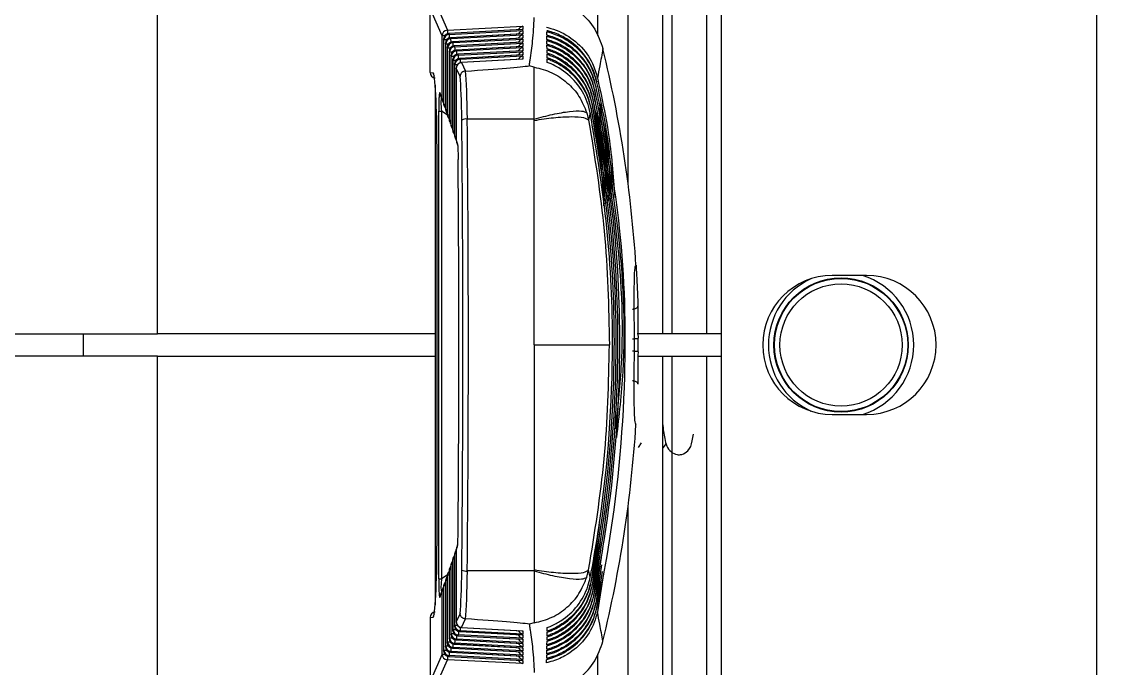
# Model space of a CAD drawing. Extents: x 16.5 to 113.1, y 4.4 to 84.5.
# Drawn here: x 80.104 to 82.073, y 35.325 to 36.488 of the extents above; entities that cross this region are included whole.
import ezdxf

# ---------------------------------------------------------------- set-up
doc = ezdxf.new("R2010")
doc.units = 0
doc.header["$MEASUREMENT"] = 0
doc.layers.add('OBJECT', color=7, linetype='CONTINUOUS')

msp = doc.modelspace()

# ---------------------------------------------------------------- linework, layer by layer
at = {"layer": 'OBJECT'}
for p, q in [((82.0376, 35.1139), (82.0376, 44.0865)), ((80.3476, 35.9265), (80.3476, 37.8659)), ((81.1943, 36.1973), (81.1943, 37.8659)), ((81.1394, 37.7565), (81.1394, 36.4634)), ((81.2562, 37.6863), (81.2562, 35.9265)), ((81.2736, 35.9265), (81.2736, 36.9141)), ((81.3355, 36.8942), (81.3355, 35.9265)), ((81.3626, 35.1581), (81.3626, 36.6548)), ((80.8597, 36.463), (80.8381, 36.5121)), ((80.8381, 36.397), (80.8381, 36.512)), ((80.8476, 36.522), (80.8692, 36.4729)), ((80.8692, 36.4729), (81.0051, 36.48)), ((81.0039, 36.4741), (80.8718, 36.467)), ((81.0051, 36.4741), (80.8718, 36.4669)), ((80.8718, 36.467), (80.8718, 36.4669)), ((80.8718, 36.4669), (80.8725, 36.4655)), ((80.8725, 36.4655), (81.0051, 36.4724)), ((81.0039, 36.4665), (80.8751, 36.4595)), ((81.0051, 36.4665), (80.8751, 36.4595)), ((81.0051, 36.48), (81.0051, 36.4741)), ((81.0051, 36.4724), (81.0051, 36.4665)), ((80.8597, 36.3492), (80.8597, 36.463)), ((80.8644, 36.463), (80.8597, 36.463)), ((80.8624, 36.457), (80.8624, 36.3415)), ((80.863, 36.4556), (80.8624, 36.457)), ((80.8624, 36.457), (80.8624, 36.3415)), ((80.8624, 36.457), (80.8624, 36.457)), ((80.863, 36.3397), (80.863, 36.4556)), ((80.8677, 36.4556), (80.863, 36.4556)), ((80.8656, 36.4495), (80.8656, 36.332)), ((80.8657, 36.4495), (80.8656, 36.4495)), ((80.8663, 36.4481), (80.8657, 36.4495)), ((80.8657, 36.4495), (80.8657, 36.332)), ((80.8663, 36.3302), (80.8663, 36.4481)), ((80.8709, 36.4481), (80.8663, 36.4481)), ((80.8751, 36.4595), (80.8757, 36.4581)), ((80.8751, 36.4595), (80.8751, 36.4595)), ((80.8757, 36.4581), (81.0051, 36.4647)), ((80.876, 36.4517), (80.8757, 36.4581)), ((81.0039, 36.4589), (80.8784, 36.4521)), ((81.0051, 36.4588), (80.8784, 36.452)), ((80.8784, 36.4521), (80.8784, 36.452)), ((80.8784, 36.452), (80.879, 36.4506)), ((80.879, 36.4506), (81.0051, 36.4571)), ((81.0039, 36.4512), (80.8816, 36.4447)), ((81.0051, 36.4512), (80.8817, 36.4446)), ((80.8823, 36.4432), (81.0051, 36.4495)), ((81.0051, 36.4647), (81.0051, 36.4588)), ((81.0051, 36.4571), (81.0051, 36.4512)), ((81.0051, 36.4495), (81.0051, 36.4436)), ((80.8689, 36.4421), (80.8689, 36.3224)), ((80.8695, 36.4407), (80.8689, 36.4421)), ((80.8689, 36.4421), (80.8689, 36.3224)), ((80.8689, 36.4421), (80.8689, 36.4421)), ((80.8695, 36.3206), (80.8695, 36.4407)), ((80.8742, 36.4407), (80.8695, 36.4407)), ((80.8722, 36.4347), (80.8722, 36.3129)), ((80.8728, 36.4333), (80.8722, 36.4347)), ((80.8722, 36.4347), (80.8722, 36.3129)), ((80.8722, 36.4347), (80.8722, 36.4347)), ((80.8728, 36.3111), (80.8728, 36.4333)), ((80.8775, 36.4333), (80.8728, 36.4333)), ((80.8755, 36.4272), (80.8755, 36.3034)), ((80.8761, 36.4258), (80.8755, 36.4272)), ((80.8755, 36.4272), (80.8755, 36.3034)), ((80.8755, 36.4272), (80.8755, 36.4272)), ((80.8761, 36.3016), (80.8761, 36.4258)), ((80.8807, 36.4258), (80.8761, 36.4258)), ((80.8816, 36.4447), (80.8817, 36.4446)), ((80.8817, 36.4446), (80.8823, 36.4432)), ((81.0039, 36.4436), (80.8849, 36.4372)), ((81.0051, 36.4436), (80.8849, 36.4371)), ((80.8849, 36.4372), (80.8849, 36.4371)), ((80.8849, 36.4371), (80.8856, 36.4357)), ((80.8856, 36.4357), (81.0051, 36.4419)), ((81.0039, 36.436), (80.8882, 36.4298)), ((81.0051, 36.436), (80.8882, 36.4297)), ((80.8882, 36.4298), (80.8882, 36.4297)), ((80.8882, 36.4297), (80.8888, 36.4283)), ((80.8888, 36.4283), (81.0051, 36.4343)), ((81.0039, 36.4284), (80.8915, 36.4223)), ((81.0051, 36.4284), (80.8915, 36.4223)), ((80.8921, 36.4208), (81.0051, 36.4267)), ((81.0051, 36.4419), (81.0051, 36.436)), ((81.0051, 36.4343), (81.0051, 36.4284)), ((81.0051, 36.4267), (81.0051, 36.4208)), ((81.149, 36.4399), (81.149, 36.4398)), ((80.8787, 36.4198), (80.8787, 36.2939)), ((80.8794, 36.4184), (80.8787, 36.4198)), ((80.8787, 36.4198), (80.8787, 36.2939)), ((80.8787, 36.4198), (80.8787, 36.4198)), ((80.8794, 36.2921), (80.8794, 36.4184)), ((80.884, 36.4184), (80.8794, 36.4184)), ((80.882, 36.4124), (80.882, 36.2844)), ((80.8826, 36.4109), (80.882, 36.4124)), ((80.882, 36.4124), (80.882, 36.2844)), ((80.882, 36.4124), (80.882, 36.4124)), ((80.8826, 36.2826), (80.8826, 36.4109)), ((80.8873, 36.4109), (80.8826, 36.4109)), ((80.8915, 36.4223), (80.8921, 36.4208)), ((80.8915, 36.4223), (80.8915, 36.4223)), ((81.0039, 36.4208), (80.8947, 36.4149)), ((80.8948, 36.4148), (80.8947, 36.4149)), ((81.0051, 36.4208), (80.8948, 36.4148)), ((80.8948, 36.4148), (80.9015, 36.3994)), ((81.0256, 36.4065), (81.0165, 36.4088)), ((80.8381, 36.397), (80.8435, 36.3966)), ((80.8381, 36.397), (80.8381, 36.397)), ((80.8853, 36.4049), (80.8853, 36.2749)), ((80.8853, 36.4049), (80.8853, 36.2749)), ((80.892, 36.3897), (80.8853, 36.4049)), ((80.8853, 36.4049), (80.8853, 36.4049)), ((80.9015, 36.3994), (80.9019, 36.3994)), ((80.8474, 36.3742), (80.8474, 35.4388)), ((81.1364, 36.3725), (81.1361, 36.3709)), ((81.138, 36.3805), (81.1377, 36.3789)), ((80.8559, 36.3604), (80.8597, 36.3492)), ((80.8564, 36.3572), (80.8603, 36.346)), ((80.8624, 36.3492), (80.8597, 36.3492)), ((81.1315, 36.3485), (81.1312, 36.3469)), ((81.1332, 36.3565), (81.1328, 36.3549)), ((81.135, 36.3441), (81.1332, 36.3565)), ((81.1348, 36.3645), (81.1345, 36.3629)), ((81.1367, 36.3522), (81.1348, 36.3645)), ((80.8537, 35.4855), (80.8537, 36.3274)), ((80.8537, 36.3274), (80.8587, 36.3274)), ((80.8587, 36.3274), (80.8587, 35.4855)), ((80.8691, 36.3207), (80.8587, 36.3274)), ((80.8624, 36.3415), (80.863, 36.3397)), ((80.8624, 36.3415), (80.8624, 36.3415)), ((80.8629, 36.3382), (80.8635, 36.3364)), ((80.863, 36.3397), (80.8656, 36.3397)), ((80.8656, 36.332), (80.8657, 36.332)), ((80.8657, 36.332), (80.8663, 36.3302)), ((80.8662, 36.3287), (80.8668, 36.3269)), ((80.8663, 36.3302), (80.8689, 36.3302)), ((81.1281, 36.3325), (81.1277, 36.3309)), ((81.1298, 36.3405), (81.1295, 36.3389)), ((80.8689, 36.3224), (80.8695, 36.3206)), ((80.8689, 36.3224), (80.8689, 36.3224)), ((80.8695, 36.3206), (80.8722, 36.3206)), ((80.8695, 36.3192), (80.8701, 36.3174)), ((80.8722, 36.3129), (80.8728, 36.3111)), ((80.8722, 36.3129), (80.8722, 36.3129)), ((80.8727, 36.3097), (80.8734, 36.3079)), ((80.8728, 36.3111), (80.8755, 36.3111)), ((81.0256, 36.3132), (80.9051, 36.3132)), ((81.0256, 36.3107), (81.0256, 36.3132)), ((81.12, 36.3243), (81.1234, 36.3112)), ((81.1263, 36.3245), (81.1234, 36.3112)), ((80.8755, 36.3034), (80.8761, 36.3016)), ((80.8755, 36.3034), (80.8755, 36.3034)), ((80.876, 36.3002), (80.8766, 36.2984)), ((80.8761, 36.3016), (80.8787, 36.3016)), ((80.8787, 36.2939), (80.8794, 36.2921)), ((80.8787, 36.2939), (80.8787, 36.2939)), ((80.8793, 36.2907), (80.8799, 36.2888)), ((80.8794, 36.2921), (80.882, 36.2921)), ((80.882, 36.2844), (80.8826, 36.2826)), ((80.882, 36.2844), (80.882, 36.2844)), ((80.8825, 36.2811), (80.8832, 36.2793)), ((80.8826, 36.2826), (80.8853, 36.2826)), ((80.8853, 36.2749), (80.887, 36.27)), ((80.8853, 36.2749), (80.8853, 36.2749)), ((80.8858, 36.2716), (80.8875, 36.2668)), ((80.8505, 36.2615), (80.8505, 35.5515)), ((80.8505, 36.2615), (80.8505, 35.5515)), ((80.8505, 36.2615), (80.8505, 36.2615)), ((81.2086, 36.0499), (81.2086, 36.0499)), ((81.6236, 36.0315), (81.5616, 36.0315)), ((80.2143, 35.8865), (80.2142, 35.9265)), ((80.8474, 35.9265), (80.3476, 35.9265)), ((81.2122, 35.9187), (81.2122, 35.9187)), ((81.2736, 35.9265), (81.2562, 35.9265)), ((81.3626, 35.9265), (81.3355, 35.9265)), ((81.2122, 35.8943), (81.2122, 35.8943)), ((80.3476, 33.947), (80.3476, 35.8865)), ((80.3476, 35.8865), (80.8474, 35.8865)), ((81.2562, 35.8865), (81.2562, 34.1267)), ((81.2562, 35.8865), (81.2736, 35.8865)), ((81.2736, 34.8988), (81.2736, 35.8865)), ((81.3355, 35.8865), (81.3355, 34.9188)), ((81.3355, 35.8865), (81.3626, 35.8865)), ((81.5616, 35.7815), (81.6236, 35.7815)), ((81.2086, 35.7631), (81.2086, 35.7631)), ((81.2128, 35.7219), (81.2182, 35.7307)), ((81.2573, 35.7213), (81.2634, 35.7293)), ((81.1943, 33.947), (81.1943, 35.6157)), ((81.1425, 35.5836), (81.1277, 35.4821)), ((81.1431, 35.5668), (81.1295, 35.4741)), ((80.8505, 35.5515), (80.8505, 35.5515)), ((80.8853, 35.5381), (80.887, 35.5429)), ((80.8875, 35.5462), (80.8858, 35.5413)), ((81.1439, 35.5515), (81.1312, 35.4661)), ((80.8794, 35.5209), (80.8787, 35.5191)), ((80.8799, 35.5241), (80.8793, 35.5223)), ((80.8794, 35.3946), (80.8794, 35.5209)), ((80.882, 35.5209), (80.8794, 35.5209)), ((80.8826, 35.5304), (80.882, 35.5286)), ((80.882, 35.5286), (80.882, 35.4006)), ((80.882, 35.5286), (80.882, 35.4006)), ((80.882, 35.5286), (80.882, 35.5286)), ((80.8832, 35.5337), (80.8825, 35.5318)), ((80.8826, 35.402), (80.8826, 35.5304)), ((80.8853, 35.5304), (80.8826, 35.5304)), ((80.8853, 35.5381), (80.8853, 35.408)), ((80.8853, 35.5381), (80.8853, 35.408)), ((80.8853, 35.5381), (80.8853, 35.5381)), ((81.1447, 35.5372), (81.1328, 35.4581)), ((81.1457, 35.5238), (81.1345, 35.4501)), ((80.8728, 35.5018), (80.8722, 35.5)), ((80.8734, 35.5051), (80.8727, 35.5033)), ((80.8728, 35.3797), (80.8728, 35.5018)), ((80.8755, 35.5018), (80.8728, 35.5018)), ((80.8761, 35.5114), (80.8755, 35.5095)), ((80.8755, 35.5095), (80.8755, 35.3857)), ((80.8755, 35.5095), (80.8755, 35.3857)), ((80.8755, 35.5095), (80.8755, 35.5095)), ((80.8766, 35.5146), (80.876, 35.5128)), ((80.8761, 35.3871), (80.8761, 35.5114)), ((80.8787, 35.5114), (80.8761, 35.5114)), ((80.8787, 35.5191), (80.8787, 35.3932)), ((80.8787, 35.5191), (80.8787, 35.3932)), ((80.8787, 35.5191), (80.8787, 35.5191)), ((81.0256, 35.5022), (81.0256, 35.4998)), ((81.12, 35.4886), (81.1234, 35.5018)), ((81.1263, 35.4885), (81.1234, 35.5018)), ((81.1467, 35.5111), (81.1361, 35.442)), ((80.8537, 35.4855), (80.8587, 35.4855)), ((80.8691, 35.4923), (80.8587, 35.4855)), ((80.8656, 35.481), (80.8656, 35.3634)), ((80.8657, 35.481), (80.8656, 35.481)), ((80.8663, 35.4828), (80.8657, 35.481)), ((80.8657, 35.481), (80.8657, 35.3634)), ((80.8668, 35.486), (80.8662, 35.4843)), ((80.8663, 35.3648), (80.8663, 35.4828)), ((80.8689, 35.4828), (80.8663, 35.4828)), ((80.8695, 35.4923), (80.8689, 35.4905)), ((80.8689, 35.4905), (80.8689, 35.3709)), ((80.8689, 35.4905), (80.8689, 35.3709)), ((80.8689, 35.4905), (80.8689, 35.4905)), ((80.8701, 35.4956), (80.8695, 35.4938)), ((80.8695, 35.3723), (80.8695, 35.4923)), ((80.8722, 35.4923), (80.8695, 35.4923)), ((80.8722, 35.5), (80.8722, 35.3783)), ((80.8722, 35.5), (80.8722, 35.3783)), ((80.8722, 35.5), (80.8722, 35.5)), ((81.0256, 35.4998), (80.9051, 35.4998)), ((81.1281, 35.4805), (81.1277, 35.4821)), ((81.1478, 35.499), (81.1377, 35.434)), ((81.1489, 35.4873), (81.1393, 35.426)), ((80.8559, 35.4525), (80.8597, 35.4638)), ((80.8603, 35.467), (80.8564, 35.4558)), ((80.8597, 35.3499), (80.8597, 35.4638)), ((80.8597, 35.4638), (80.8624, 35.4638)), ((80.863, 35.4733), (80.8624, 35.4715)), ((80.8624, 35.4715), (80.8624, 35.356)), ((80.8624, 35.4715), (80.8624, 35.356)), ((80.8624, 35.4715), (80.8624, 35.4715)), ((80.8635, 35.4765), (80.8629, 35.4747)), ((80.863, 35.3574), (80.863, 35.4733)), ((80.8656, 35.4733), (80.863, 35.4733)), ((81.1298, 35.4725), (81.1295, 35.4741)), ((81.1315, 35.4644), (81.1312, 35.4661)), ((81.1332, 35.4564), (81.1328, 35.4581)), ((81.1348, 35.4484), (81.1345, 35.4501)), ((81.1364, 35.4404), (81.1361, 35.442)), ((80.892, 35.4233), (80.8853, 35.408)), ((81.138, 35.4324), (81.1377, 35.434)), ((80.8381, 35.4159), (80.8435, 35.4164)), ((80.8381, 35.4159), (80.8381, 35.3009)), ((80.8381, 35.4159), (80.8381, 35.4159)), ((80.882, 35.4006), (80.8826, 35.402)), ((80.8826, 35.402), (80.8873, 35.402)), ((80.8853, 35.408), (80.8853, 35.408)), ((80.8948, 35.3981), (80.9015, 35.4136)), ((80.9015, 35.4136), (80.9019, 35.4135)), ((81.0256, 35.4065), (81.0165, 35.4041)), ((80.8755, 35.3857), (80.8761, 35.3871)), ((80.8755, 35.3857), (80.8755, 35.3857)), ((80.8761, 35.3871), (80.8807, 35.3871)), ((80.8787, 35.3932), (80.8794, 35.3946)), ((80.8787, 35.3932), (80.8787, 35.3932)), ((80.8794, 35.3946), (80.884, 35.3946)), ((80.882, 35.4006), (80.882, 35.4006)), ((80.8888, 35.3847), (80.8882, 35.3833)), ((80.8882, 35.3833), (81.0051, 35.377)), ((80.8882, 35.3833), (80.8882, 35.3832)), ((80.8882, 35.3832), (81.0039, 35.3769)), ((81.0051, 35.3787), (80.8888, 35.3847)), ((80.8921, 35.3921), (80.8915, 35.3907)), ((80.8915, 35.3907), (81.0051, 35.3846)), ((80.8915, 35.3907), (80.8915, 35.3906)), ((80.8915, 35.3906), (81.0039, 35.3846)), ((81.0051, 35.3863), (80.8921, 35.3921)), ((80.8947, 35.3981), (81.0039, 35.3922)), ((80.8947, 35.3981), (80.8948, 35.3981)), ((80.8948, 35.3981), (81.0051, 35.3922)), ((81.0051, 35.3922), (81.0051, 35.3863)), ((81.0051, 35.3846), (81.0051, 35.3787)), ((80.8656, 35.3634), (80.8657, 35.3634)), ((80.8657, 35.3634), (80.8663, 35.3648)), ((80.8663, 35.3648), (80.8709, 35.3648)), ((80.8689, 35.3709), (80.8695, 35.3723)), ((80.8689, 35.3709), (80.8689, 35.3709)), ((80.8695, 35.3723), (80.8742, 35.3723)), ((80.8722, 35.3783), (80.8728, 35.3797)), ((80.8722, 35.3783), (80.8722, 35.3783)), ((80.8728, 35.3797), (80.8775, 35.3797)), ((80.8817, 35.3684), (80.8816, 35.3683)), ((80.8816, 35.3683), (81.0039, 35.3617)), ((80.8823, 35.3698), (80.8817, 35.3684)), ((80.8817, 35.3684), (81.0051, 35.3617)), ((81.0051, 35.3634), (80.8823, 35.3698)), ((80.8856, 35.3772), (80.8849, 35.3758)), ((80.8849, 35.3758), (81.0051, 35.3693)), ((80.8849, 35.3758), (80.8849, 35.3757)), ((80.8849, 35.3757), (81.0039, 35.3693)), ((81.0051, 35.3711), (80.8856, 35.3772)), ((81.0051, 35.377), (81.0051, 35.3711)), ((81.0051, 35.3693), (81.0051, 35.3634)), ((81.149, 35.373), (81.149, 35.3732)), ((80.8597, 35.3499), (80.8381, 35.3009)), ((80.8597, 35.3499), (80.8644, 35.3499)), ((80.8624, 35.356), (80.863, 35.3574)), ((80.8624, 35.356), (80.8624, 35.356)), ((80.863, 35.3574), (80.8677, 35.3574)), ((80.8725, 35.3475), (80.8718, 35.3461)), ((80.8718, 35.3461), (81.0051, 35.3389)), ((80.8718, 35.3461), (80.8718, 35.346)), ((80.8718, 35.346), (81.0039, 35.3389)), ((81.0051, 35.3406), (80.8725, 35.3475)), ((80.8757, 35.3549), (80.8751, 35.3535)), ((80.8751, 35.3535), (81.0051, 35.3465)), ((80.8751, 35.3535), (80.8751, 35.3534)), ((80.8751, 35.3534), (81.0039, 35.3465)), ((81.0051, 35.3482), (80.8757, 35.3549)), ((80.879, 35.3623), (80.8784, 35.3609)), ((80.8784, 35.3609), (81.0039, 35.3541)), ((80.8784, 35.3609), (81.0051, 35.3541)), ((80.8784, 35.3609), (80.8784, 35.3609)), ((81.0051, 35.3558), (80.879, 35.3623)), ((81.0051, 35.3617), (81.0051, 35.3558)), ((81.0051, 35.3541), (81.0051, 35.3482)), ((81.0051, 35.3465), (81.0051, 35.3406)), ((81.1394, 35.3498), (81.1394, 34.0565)), ((80.8476, 35.291), (80.8692, 35.34)), ((81.0051, 35.333), (80.8692, 35.34)), ((81.0051, 35.3389), (81.0051, 35.333))]:
    msp.add_line(p, q, dxfattribs=at)
for radius in [0.1208, 0.1199, 0.11]:
    msp.add_circle((81.5776, 35.9065), radius, dxfattribs=at)
for centre, radius, start, end in [((82.6626, 35.9065), 1.5, 209.9264, 65.3757), ((80.8697, 36.4629), 0.01, 93.231, 179.4238), ((80.8724, 36.457), 0.01, 93.0837, 180), ((80.8724, 36.4569), 0.01, 93.2344, 179.4212), ((80.873, 36.4555), 0.01, 93.2344, 179.4212), ((81.0931, 36.4788), 0.224, 181.5072, 183.1459), ((81.171, 36.4744), 0.2987, 181.7118, 182.939), ((80.8756, 36.4495), 0.01, 93.0837, 180), ((80.8757, 36.4494), 0.01, 93.2327, 179.4229), ((80.8763, 36.448), 0.01, 93.2344, 179.4221), ((80.8789, 36.4421), 0.01, 93.0837, 180), ((80.879, 36.442), 0.01, 93.2344, 179.4212), ((80.8796, 36.4406), 0.01, 93.2353, 179.4204), ((81.2444, 36.4622), 0.3656, 181.8241, 182.8245), ((80.8822, 36.4347), 0.01, 93.0837, 180), ((80.8822, 36.4346), 0.01, 93.2327, 179.4229), ((80.8829, 36.4332), 0.01, 93.2349, 179.4216), ((80.8855, 36.4272), 0.01, 93.0837, 180), ((80.8855, 36.4271), 0.01, 93.2344, 179.4212), ((80.8861, 36.4257), 0.01, 93.2344, 179.4221), ((80.8887, 36.4198), 0.01, 93.0837, 180), ((80.8888, 36.4197), 0.01, 93.2327, 179.4229), ((80.8894, 36.4183), 0.01, 93.2344, 179.4212), ((81.1052, 36.449), 0.223, 181.5055, 183.1435), ((81.1085, 36.4416), 0.223, 181.5056, 183.1413), ((81.1102, 36.4341), 0.2215, 181.4995, 183.145), ((78.9631, 35.9065), 2.25, 3.6537, 13.7101), ((80.892, 36.4124), 0.01, 93.0837, 180), ((80.892, 36.4123), 0.01, 93.2344, 179.4212), ((80.8927, 36.4108), 0.01, 93.2327, 179.4238), ((80.8953, 36.4049), 0.01, 93.0837, 180), ((80.8953, 36.4048), 0.01, 93.2344, 179.4212), ((81.1151, 36.4267), 0.2231, 181.5067, 183.1381), ((80.8481, 36.397), 0.01, 180, 265), ((80.8535, 36.3966), 0.01, 179.9763, 217.6334), ((80.8656, 36.3604), 0.00976, 179.5291, 198.9763), ((80.8695, 36.3491), 0.00976, 179.5291, 198.9763), ((80.8697, 36.3492), 0.01, 198.9828, 222.7995), ((80.8724, 36.3415), 0.01, 180, 198.9828), ((80.8721, 36.3414), 0.00976, 179.5278, 198.9777), ((80.8728, 36.3396), 0.00976, 179.5275, 198.9763), ((80.873, 36.3397), 0.01, 198.9828, 222.774), ((80.8756, 36.332), 0.01, 180, 198.9828), ((80.8754, 36.3319), 0.00975, 179.5223, 198.9865), ((80.876, 36.3301), 0.00976, 179.5291, 198.9763), ((80.8763, 36.3302), 0.01, 198.9828, 222.7486), ((80.8789, 36.3224), 0.01, 180, 198.9828), ((80.8787, 36.3224), 0.00975, 179.5226, 198.9879), ((80.8793, 36.3206), 0.00975, 179.5262, 198.9827), ((80.8795, 36.3206), 0.01, 198.9828, 222.7231), ((80.8822, 36.3129), 0.01, 180, 198.9828), ((80.8819, 36.3129), 0.00975, 179.5239, 198.9866), ((80.8826, 36.311), 0.00976, 179.5291, 198.9763), ((80.8828, 36.3111), 0.01, 198.9828, 222.6976), ((80.903, 36.2962), 0.0171, 82.9726, 117.5467), ((80.8855, 36.3034), 0.01, 180, 198.9828), ((80.8852, 36.3033), 0.00975, 179.5226, 198.9879), ((80.8859, 36.3015), 0.00976, 179.5278, 198.9777), ((80.8861, 36.3016), 0.01, 198.9828, 222.6721), ((80.8887, 36.2939), 0.01, 180, 198.9828), ((80.8885, 36.2938), 0.00975, 179.5239, 198.9866), ((80.8891, 36.292), 0.00976, 179.5291, 198.9763), ((80.8894, 36.2921), 0.01, 198.9828, 222.6466), ((80.892, 36.2844), 0.01, 180, 198.9828), ((80.8918, 36.2843), 0.00975, 179.5262, 198.9827), ((80.8924, 36.2825), 0.00976, 179.5278, 198.9777), ((80.8926, 36.2826), 0.01, 198.9828, 222.6211), ((80.8953, 36.2749), 0.01, 180, 198.9828), ((80.895, 36.2748), 0.00975, 179.5239, 198.9866), ((80.8967, 36.2699), 0.00976, 179.5278, 198.9777), ((81.5616, 35.9065), 0.125, 90, 270), ((81.5776, 35.9065), 0.1308, 114.6595, 245.3405), ((81.5776, 35.9065), 0.1308, 287.1647, 72.8353), ((81.6236, 35.9065), 0.125, 270, 90), ((78.9631, 35.9065), 2.25, 346.2899, 356.3463), ((80.8953, 35.5381), 0.01, 161.0172, 180), ((80.895, 35.5382), 0.00975, 161.0134, 180.4761), ((80.8967, 35.543), 0.00976, 161.0223, 180.4722), ((80.8887, 35.5191), 0.01, 161.0172, 180), ((80.8885, 35.5191), 0.00975, 161.0134, 180.4761), ((80.8891, 35.521), 0.00976, 161.0237, 180.4709), ((80.8894, 35.5209), 0.01, 137.3534, 161.0172), ((80.892, 35.5286), 0.01, 161.0172, 180), ((80.8918, 35.5286), 0.00975, 161.0135, 180.4777), ((80.8924, 35.5305), 0.00976, 161.0223, 180.4722), ((80.8926, 35.5304), 0.01, 137.3789, 161.0172), ((80.8822, 35.5), 0.01, 161.0172, 180), ((80.8819, 35.5001), 0.00975, 161.0134, 180.4761), ((80.8826, 35.5019), 0.00976, 161.0237, 180.4709), ((80.8828, 35.5018), 0.01, 137.3024, 161.0172), ((80.8855, 35.5095), 0.01, 161.0172, 180), ((80.8852, 35.5096), 0.00975, 161.0135, 180.4777), ((80.8859, 35.5114), 0.00976, 161.0237, 180.4725), ((80.8861, 35.5114), 0.01, 137.3279, 161.0172), ((80.903, 35.5167), 0.0171, 242.4533, 277.0274), ((80.8756, 35.481), 0.01, 161.0172, 180), ((80.8754, 35.4811), 0.00975, 161.0134, 180.4761), ((80.876, 35.4829), 0.00976, 161.0237, 180.4709), ((80.8763, 35.4828), 0.01, 137.2514, 161.0172), ((80.8789, 35.4905), 0.01, 161.0172, 180), ((80.8787, 35.4906), 0.00975, 161.0173, 180.4738), ((80.8793, 35.4924), 0.00975, 161.0135, 180.4777), ((80.8795, 35.4923), 0.01, 137.2769, 161.0172), ((80.8695, 35.4638), 0.00976, 161.0223, 180.4722), ((80.8697, 35.4638), 0.01, 137.2005, 161.0172), ((80.8724, 35.4715), 0.01, 161.0172, 180), ((80.8721, 35.4716), 0.00976, 161.0223, 180.4722), ((80.8728, 35.4734), 0.00976, 161.0237, 180.4725), ((80.873, 35.4733), 0.01, 137.226, 161.0172), ((80.8656, 35.4526), 0.00976, 161.0237, 180.4709), ((80.8481, 35.4159), 0.01, 95, 180), ((80.8535, 35.4164), 0.01, 142.3666, 180.0237), ((80.8927, 35.4021), 0.01, 180.5769, 266.7683), ((80.8953, 35.408), 0.01, 180, 266.9163), ((80.8953, 35.4081), 0.01, 180.5798, 266.7629), ((80.8855, 35.3857), 0.01, 180, 266.9163), ((80.8855, 35.3858), 0.01, 180.5798, 266.7629), ((80.8861, 35.3872), 0.01, 180.5769, 266.7683), ((80.8887, 35.3932), 0.01, 180, 266.9163), ((80.8888, 35.3933), 0.01, 180.5778, 266.7683), ((80.8894, 35.3947), 0.01, 180.5763, 266.7697), ((80.892, 35.4006), 0.01, 180, 266.9163), ((80.892, 35.4007), 0.01, 180.5778, 266.7683), ((81.1085, 35.3714), 0.223, 176.8587, 178.4946), ((81.1103, 35.3789), 0.2215, 176.8553, 178.5), ((81.1151, 35.3863), 0.2231, 176.862, 178.4934), ((80.8756, 35.3634), 0.01, 180, 266.9163), ((80.8757, 35.3635), 0.01, 180.5778, 266.7683), ((80.8763, 35.3649), 0.01, 180.5769, 266.7683), ((80.8789, 35.3709), 0.01, 180, 266.9163), ((80.879, 35.371), 0.01, 180.5778, 266.7683), ((80.8796, 35.3724), 0.01, 180.5806, 266.762), ((80.8822, 35.3783), 0.01, 180, 266.9163), ((80.8822, 35.3784), 0.01, 180.5798, 266.7629), ((80.8829, 35.3798), 0.01, 180.576, 266.7692), ((81.1387, 35.355), 0.2598, 176.9718, 178.3796), ((81.1052, 35.3639), 0.223, 176.8565, 178.4941), ((80.8697, 35.35), 0.01, 180.5769, 266.7683), ((80.8724, 35.356), 0.01, 180, 266.9163), ((80.8724, 35.3561), 0.01, 180.5798, 266.7629), ((80.873, 35.3575), 0.01, 180.5798, 266.7629), ((81.13, 35.3326), 0.2609, 176.9702, 178.3768), ((81.1561, 35.3391), 0.2838, 177.0287, 178.3206), ((80.0871, 35.3901), 0.7894, 357.4426, 357.9064)]:
    msp.add_arc(centre, radius, start, end, dxfattribs=at)
for centre, major_axis, ratio, start_param, end_param in [((81.0056, 36.4701), (0.00731, 0.0077), 0.885668, 0.872583, 1.900342), ((81.0056, 36.4624), (0.00731, 0.0077), 0.885668, 0.872583, 1.900342), ((81.0056, 36.4548), (0.00731, 0.0077), 0.885668, 0.872583, 1.900342), ((81.0056, 36.4472), (0.00731, 0.0077), 0.885668, 0.872583, 1.900342), ((81.0056, 36.4396), (0.00731, 0.0077), 0.885668, 0.872583, 1.900342), ((81.0056, 36.432), (0.00731, 0.0077), 0.885668, 0.872583, 1.900342), ((81.0056, 36.4244), (0.00731, 0.0077), 0.885668, 0.872583, 1.900342), ((81.0056, 36.4168), (0.00731, 0.0077), 0.885668, 0.872583, 1.900342), ((78.7359, 36.2915), (2.2897, 0.1191), 0.00637, 5.952606, 6.193719), ((80.8434, 36.2611), (0, 0.1355), 0.052561, 4.715395, 6.278595), ((80.8894, 36.2915), (0, 0.11), 0.052802, 4.894143, 5.815677), ((80.8994, 36.2915), (0, 0.12), 0.048402, 4.894143, 5.830764), ((80.8563, 36.3128), (-0.0008, 0.0482), 0.049658, 6.132152, 7.543678), ((80.8662, 36.3128), (-0.0068, 0.04), 0.131783, 0.235307, 0.687541), ((80.8662, 36.3128), (-0.0068, 0.04), 0.131783, 0.687541, 1.17247), ((80.7788, 35.9065), (0, 2.24), 0.052802, 4.530635, 4.894143), ((80.7887, 35.9065), (0, 2.25), 0.052568, 4.530635, 4.894143), ((80.7753, 35.9065), (0, 2.1693), 0.052827, 4.557874, 4.866904), ((81.2199, 35.9065), (0, 0.1429), 0.054262, 1.485384, 1.656209), ((80.8434, 35.5519), (0, 0.1355), 0.052561, 3.146183, 4.709383), ((80.8894, 35.5215), (0, 0.11), 0.052802, 3.609101, 4.530635), ((80.8563, 35.5002), (0.0008, 0.0482), 0.049658, 1.8811, 3.292626), ((80.8662, 35.5002), (0.0068, 0.04), 0.131783, 1.969122, 2.906286), ((80.8994, 35.5215), (0, 0.12), 0.048402, 3.594014, 4.530635), ((78.7359, 35.5215), (2.2897, -0.1191), 0.00637, 0.089466, 0.33058), ((81.0056, 35.3962), (-0.00731, 0.0077), 0.885668, 1.241251, 2.26901), ((81.0056, 35.3886), (-0.00731, 0.0077), 0.885668, 1.241251, 2.26901), ((81.0056, 35.381), (-0.00731, 0.0077), 0.885668, 1.241251, 2.26901), ((81.0056, 35.3734), (-0.00731, 0.0077), 0.885668, 1.241251, 2.26901), ((81.0056, 35.3657), (-0.00731, 0.0077), 0.885668, 1.241251, 2.26901), ((81.0056, 35.3581), (-0.00731, 0.0077), 0.885668, 1.241251, 2.26901), ((81.0056, 35.3505), (-0.00731, 0.0077), 0.885668, 1.241251, 2.26901), ((81.0056, 35.3429), (-0.00731, 0.0077), 0.885668, 1.241251, 2.26901)]:
    msp.add_ellipse(centre, major_axis=major_axis, ratio=ratio, start_param=start_param, end_param=end_param, dxfattribs=at)
for points, knots in [([(81.0328, 36.5315), (81.0463, 36.5301), (81.0732, 36.5274), (81.1089, 36.5066), (81.1363, 36.4769), (81.1448, 36.452), (81.149, 36.4399)], [0, 0, 0, 0, 0.253584, 0.507164, 0.760847, 1, 1, 1, 1]), ([(81.0165, 36.4088), (81.0167, 36.4095), (81.0172, 36.413), (81.0194, 36.4278), (81.0234, 36.4562), (81.0248, 36.4817), (81.0256, 36.496)], [0, 0, 0, 0, 0.024148, 0.120739, 0.507103, 1, 1, 1, 1]), ([(81.0477, 36.4783), (81.0504, 36.4777), (81.0595, 36.4755), (81.0809, 36.4672), (81.1085, 36.4475), (81.1302, 36.4177), (81.1367, 36.3959), (81.1393, 36.3869)], [0, 0, 0, 0, 0.0597752, 0.2071601, 0.5014107, 0.7959341, 1, 1, 1, 1]), ([(81.138, 36.3805), (81.1363, 36.387), (81.131, 36.4065), (81.1126, 36.4358), (81.0845, 36.4587), (81.0615, 36.4687), (81.0505, 36.4715), (81.0479, 36.4721)], [0, 0, 0, 0, 0.148505, 0.448597, 0.748256, 0.940445, 1, 1, 1, 1]), ([(81.0479, 36.4703), (81.0505, 36.4697), (81.0596, 36.4673), (81.0807, 36.4588), (81.1081, 36.4387), (81.1291, 36.4088), (81.1353, 36.3874), (81.1377, 36.3789)], [0, 0, 0, 0, 0.059496, 0.20846, 0.505894, 0.803609, 1, 1, 1, 1]), ([(81.048, 36.4641), (81.048, 36.4649), (81.048, 36.467), (81.0479, 36.4691), (81.0479, 36.4703)], [0, 0, 0, 0, 0.412531, 1, 1, 1, 1]), ([(81.1364, 36.3725), (81.1347, 36.379), (81.1295, 36.3986), (81.1112, 36.4279), (81.0835, 36.4506), (81.061, 36.4606), (81.0506, 36.4634), (81.048, 36.4641)], [0, 0, 0, 0, 0.150135, 0.453531, 0.756488, 0.940721, 1, 1, 1, 1]), ([(81.048, 36.4623), (81.0506, 36.4616), (81.0596, 36.4591), (81.0806, 36.4503), (81.1077, 36.4297), (81.128, 36.4), (81.1338, 36.379), (81.1361, 36.3709)], [0, 0, 0, 0, 0.0592181, 0.2098317, 0.5105953, 0.8116536, 1, 1, 1, 1]), ([(81.0482, 36.456), (81.0481, 36.4568), (81.0481, 36.4589), (81.0481, 36.461), (81.048, 36.4623)], [0, 0, 0, 0, 0.412496, 1, 1, 1, 1]), ([(81.1348, 36.3645), (81.1331, 36.371), (81.1279, 36.3906), (81.1098, 36.42), (81.0825, 36.4425), (81.0606, 36.4524), (81.0507, 36.4553), (81.0482, 36.456)], [0, 0, 0, 0, 0.151845, 0.458695, 0.765102, 0.940995, 1, 1, 1, 1]), ([(81.0482, 36.4542), (81.0507, 36.4534), (81.0596, 36.4509), (81.0805, 36.4417), (81.1072, 36.4208), (81.1268, 36.3911), (81.1324, 36.3706), (81.1345, 36.3629)], [0, 0, 0, 0, 0.058943, 0.211284, 0.515533, 0.820091, 1, 1, 1, 1]), ([(81.0483, 36.4479), (81.0483, 36.4487), (81.0483, 36.4508), (81.0482, 36.4529), (81.0482, 36.4542)], [0, 0, 0, 0, 0.412465, 1, 1, 1, 1]), ([(81.1332, 36.3565), (81.1315, 36.363), (81.1264, 36.3826), (81.1083, 36.4121), (81.0815, 36.4343), (81.0602, 36.4443), (81.0508, 36.4471), (81.0483, 36.4479)], [0, 0, 0, 0, 0.1536344, 0.4641048, 0.7741282, 0.941266, 1, 1, 1, 1]), ([(81.0484, 36.446), (81.0508, 36.4453), (81.0596, 36.4426), (81.0803, 36.4331), (81.1068, 36.4118), (81.1256, 36.3822), (81.1309, 36.3621), (81.1328, 36.3549)], [0, 0, 0, 0, 0.0586706, 0.212823, 0.5207278, 0.8289547, 1, 1, 1, 1]), ([(81.0485, 36.4397), (81.0485, 36.4406), (81.0484, 36.4427), (81.0484, 36.4448), (81.0484, 36.446)], [0, 0, 0, 0, 0.412428, 1, 1, 1, 1]), ([(81.1315, 36.3485), (81.1298, 36.355), (81.1248, 36.3746), (81.1068, 36.4041), (81.0805, 36.4262), (81.0597, 36.4361), (81.0509, 36.4389), (81.0485, 36.4397)], [0, 0, 0, 0, 0.1555102, 0.469778, 0.7835905, 0.9415333, 1, 1, 1, 1]), ([(81.0485, 36.4379), (81.0509, 36.4371), (81.0596, 36.4342), (81.0801, 36.4245), (81.1063, 36.4027), (81.1243, 36.3733), (81.1294, 36.3536), (81.1312, 36.3469)], [0, 0, 0, 0, 0.058402, 0.214452, 0.526192, 0.838269, 1, 1, 1, 1]), ([(81.0486, 36.4315), (81.0486, 36.4324), (81.0486, 36.4345), (81.0485, 36.4366), (81.0485, 36.4379)], [0, 0, 0, 0, 0.412395, 1, 1, 1, 1]), ([(81.1298, 36.3405), (81.1282, 36.347), (81.1232, 36.3666), (81.1053, 36.3962), (81.0794, 36.418), (81.0593, 36.4279), (81.051, 36.4307), (81.0486, 36.4315)], [0, 0, 0, 0, 0.157483, 0.475733, 0.793525, 0.941799, 1, 1, 1, 1]), ([(81.0487, 36.4296), (81.051, 36.4288), (81.0597, 36.4259), (81.0799, 36.4158), (81.1057, 36.3936), (81.1231, 36.3644), (81.1279, 36.3451), (81.1295, 36.3389)], [0, 0, 0, 0, 0.058136, 0.216179, 0.531949, 0.848067, 1, 1, 1, 1]), ([(81.0488, 36.4232), (81.0488, 36.4241), (81.0487, 36.4262), (81.0487, 36.4284), (81.0487, 36.4296)], [0, 0, 0, 0, 0.412352, 1, 1, 1, 1]), ([(81.149, 36.4398), (81.1472, 36.4295), (81.1441, 36.4119), (81.1407, 36.3943), (81.1393, 36.3869)], [0, 0, 0, 0, 0.58145, 1, 1, 1, 1]), ([(81.0256, 36.3132), (81.0256, 36.3238), (81.0256, 36.3452), (81.0256, 36.3725), (81.0256, 36.3945), (81.0256, 36.4025), (81.0256, 36.4065)], [0, 0, 0, 0, 0.250001, 0.499999, 0.750001, 1, 1, 1, 1]), ([(81.0256, 36.4065), (81.0363, 36.4038), (81.0577, 36.3983), (81.0853, 36.3796), (81.1077, 36.3549), (81.1159, 36.3345), (81.12, 36.3243)], [0, 0, 0, 0, 0.2499997, 0.4999993, 0.7500001, 1, 1, 1, 1]), ([(81.1281, 36.3325), (81.1265, 36.339), (81.1216, 36.3586), (81.1038, 36.3883), (81.0783, 36.4099), (81.0588, 36.4196), (81.0511, 36.4224), (81.0488, 36.4232)], [0, 0, 0, 0, 0.159552, 0.48199, 0.803962, 0.94206, 1, 1, 1, 1]), ([(81.0488, 36.4214), (81.0511, 36.4205), (81.0597, 36.4174), (81.0798, 36.4071), (81.1052, 36.3845), (81.1218, 36.3554), (81.1263, 36.3366), (81.1277, 36.3309)], [0, 0, 0, 0, 0.0578731, 0.218012, 0.5380172, 0.8583869, 1, 1, 1, 1]), ([(81.049, 36.4149), (81.049, 36.4158), (81.0489, 36.418), (81.0489, 36.4201), (81.0488, 36.4214)], [0, 0, 0, 0, 0.412313, 1, 1, 1, 1]), ([(81.1263, 36.3245), (81.1247, 36.331), (81.1199, 36.3506), (81.1022, 36.3803), (81.0773, 36.4017), (81.0584, 36.4114), (81.0512, 36.4141), (81.049, 36.4149)], [0, 0, 0, 0, 0.161729, 0.488571, 0.814942, 0.942319, 1, 1, 1, 1]), ([(80.9015, 36.3994), (80.9004, 36.3992), (80.8982, 36.3989), (80.8953, 36.3971), (80.8932, 36.3945), (80.8922, 36.392), (80.892, 36.3903), (80.892, 36.3898), (80.892, 36.3897)], [0, 0, 0, 0, 0.2192768, 0.4385033, 0.6592408, 0.8829816, 0.9858182, 1, 1, 1, 1]), ([(81.1393, 36.3869), (81.1407, 36.3804), (81.1478, 36.3478), (81.1626, 36.277), (81.1675, 36.2116), (81.1703, 36.1728)], [0, 0, 0, 0, 0.09231, 0.461609, 1, 1, 1, 1]), ([(81.1361, 36.3709), (81.1375, 36.3644), (81.1443, 36.3318), (81.1579, 36.2654), (81.1621, 36.2045), (81.1644, 36.1702)], [0, 0, 0, 0, 0.098567, 0.492889, 1, 1, 1, 1]), ([(81.1377, 36.3789), (81.1391, 36.3724), (81.146, 36.3398), (81.1602, 36.2713), (81.1647, 36.2082), (81.1673, 36.1717)], [0, 0, 0, 0, 0.095442, 0.477265, 1, 1, 1, 1]), ([(80.8545, 36.3557), (80.8544, 36.3548), (80.8541, 36.3517), (80.8538, 36.3423), (80.8537, 36.3332), (80.8537, 36.328), (80.8537, 36.3274)], [0, 0, 0, 0, 0.16866, 0.52892, 0.947397, 1, 1, 1, 1]), ([(81.1315, 35.4644), (81.1328, 35.471), (81.1394, 35.5037), (81.1636, 35.6419), (81.1809, 35.8537), (81.1712, 36.1173), (81.1447, 36.2715), (81.1315, 36.3485)], [0, 0, 0, 0, 0.022484, 0.112433, 0.473119, 0.736559, 1, 1, 1, 1]), ([(81.1328, 36.3549), (81.1342, 36.3484), (81.1408, 36.3157), (81.1532, 36.2532), (81.1568, 36.1963), (81.1587, 36.166)], [0, 0, 0, 0, 0.1047967, 0.5240433, 1, 1, 1, 1]), ([(81.1345, 36.3629), (81.1358, 36.3564), (81.1425, 36.3237), (81.1556, 36.2594), (81.1594, 36.2005), (81.1615, 36.1683)], [0, 0, 0, 0, 0.101684, 0.508481, 1, 1, 1, 1]), ([(81.0256, 36.3132), (81.0368, 36.3161), (81.0598, 36.3223), (81.0902, 36.3274), (81.1126, 36.3285), (81.1176, 36.3257), (81.12, 36.3243)], [0, 0, 0, 0, 0.241561, 0.499999, 0.758437, 1, 1, 1, 1]), ([(81.1277, 36.3309), (81.129, 36.3243), (81.1352, 36.2916), (81.1463, 36.2341), (81.1491, 36.1823), (81.1504, 36.1572)], [0, 0, 0, 0, 0.114095, 0.570548, 1, 1, 1, 1]), ([(81.1281, 35.4805), (81.1294, 35.487), (81.1357, 35.5197), (81.159, 35.6581), (81.1744, 35.8646), (81.164, 36.1172), (81.1401, 36.2607), (81.1281, 36.3325)], [0, 0, 0, 0, 0.023339, 0.116711, 0.491126, 0.745563, 1, 1, 1, 1]), ([(81.1295, 36.3389), (81.1307, 36.3323), (81.1371, 36.2996), (81.1486, 36.2405), (81.1516, 36.1872), (81.1531, 36.1605)], [0, 0, 0, 0, 0.111002, 0.555076, 1, 1, 1, 1]), ([(81.1298, 35.4725), (81.1311, 35.479), (81.1375, 35.5117), (81.1613, 35.65), (81.1776, 35.8587), (81.1677, 36.1169), (81.1425, 36.2657), (81.1298, 36.3405)], [0, 0, 0, 0, 0.022904, 0.114532, 0.481954, 0.739618, 1, 1, 1, 1]), ([(81.1312, 36.3469), (81.1325, 36.3403), (81.139, 36.3077), (81.151, 36.2468), (81.1542, 36.1916), (81.1559, 36.163)], [0, 0, 0, 0, 0.10768, 0.538468, 1, 1, 1, 1]), ([(81.138, 35.4324), (81.1394, 35.4389), (81.1464, 35.4715), (81.1725, 35.6094), (81.1937, 35.8317), (81.1867, 36.1041), (81.1576, 36.2662), (81.1442, 36.3406)], [0, 0, 0, 0, 0.021872, 0.109374, 0.460235, 0.752211, 1, 1, 1, 1]), ([(81.1741, 35.7398), (81.1785, 35.7792), (81.1925, 35.9044), (81.182, 36.1041), (81.155, 36.2609), (81.1426, 36.3326)], [0, 0, 0, 0, 0.199337, 0.633577, 1, 1, 1, 1]), ([(81.0256, 36.3107), (81.0374, 36.3125), (81.0617, 36.3163), (81.0935, 36.318), (81.1166, 36.3165), (81.1212, 36.3129), (81.1234, 36.3112)], [0, 0, 0, 0, 0.24117, 0.5, 0.758828, 1, 1, 1, 1]), ([(81.0256, 35.9065), (81.0256, 35.9743), (81.0256, 36.1099), (81.0256, 36.2438), (81.0256, 36.3107)], [0, 0, 0, 0, 0.5, 1, 1, 1, 1]), ([(81.1234, 36.3112), (81.1342, 36.2446), (81.1561, 36.1106), (81.1593, 35.9749), (81.1609, 35.9065)], [0, 0, 0, 0, 0.496376, 1, 1, 1, 1]), ([(81.1263, 35.4885), (81.1276, 35.495), (81.1338, 35.5278), (81.1566, 35.6662), (81.1711, 35.8701), (81.1604, 36.1172), (81.1377, 36.2554), (81.1263, 36.3245)], [0, 0, 0, 0, 0.0237916, 0.1189728, 0.500647, 0.7503236, 1, 1, 1, 1]), ([(81.1332, 35.4564), (81.1345, 35.463), (81.1412, 35.4956), (81.1659, 35.6338), (81.184, 35.8482), (81.1756, 36.1066), (81.1499, 36.2554), (81.138, 36.3245)], [0, 0, 0, 0, 0.022896, 0.114495, 0.481794, 0.759404, 1, 1, 1, 1]), ([(81.1722, 35.7555), (81.1761, 35.7924), (81.189, 35.9124), (81.1786, 36.1019), (81.1532, 36.2511), (81.1419, 36.318)], [0, 0, 0, 0, 0.1966311, 0.6399032, 1, 1, 1, 1]), ([(80.887, 36.27), (80.8872, 36.2691), (80.8876, 36.2672), (80.8881, 36.2598), (80.8884, 36.2505), (80.8885, 36.2436), (80.8885, 36.2403)], [0, 0, 0, 0, 0.2618794, 0.5244054, 0.7764165, 1, 1, 1, 1]), ([(81.2086, 35.7631), (81.2078, 35.7646), (81.2063, 35.7677), (81.2055, 35.7921), (81.2054, 35.8281), (81.2056, 35.8733), (81.2057, 35.9223), (81.2055, 35.9697), (81.2054, 36.0099), (81.206, 36.0382), (81.2072, 36.049), (81.2083, 36.0497), (81.2086, 36.0499)], [0, 0, 0, 0, 0.106547, 0.213092, 0.319763, 0.426916, 0.534499, 0.642267, 0.74996, 0.857311, 0.964156, 1, 1, 1, 1]), ([(81.2086, 36.0499), (81.2087, 36.0483), (81.2089, 36.0451), (81.2103, 36.0206), (81.2115, 35.9946), (81.212, 35.9785), (81.2121, 35.9762)], [0, 0, 0, 0, 0.315568, 0.631102, 0.947588, 1, 1, 1, 1]), ([(81.2022, 35.9711), (81.2025, 35.9712), (81.2032, 35.9712), (81.205, 35.9713), (81.2076, 35.9719), (81.2101, 35.9731), (81.2118, 35.9746), (81.212, 35.9757), (81.2121, 35.9762)], [0, 0, 0, 0, 0.048559, 0.140158, 0.355129, 0.570093, 0.785038, 1, 1, 1, 1]), ([(81.212, 35.9768), (81.2121, 35.9619), (81.2121, 35.9432), (81.2122, 35.9229), (81.2122, 35.9187)], [0, 0, 0, 0, 0.791837, 1, 1, 1, 1]), ([(79.8476, 35.9265), (79.8922, 35.9265), (79.9823, 35.9265), (80.1503, 35.9265), (80.2747, 35.9265), (80.3476, 35.9265)], [0, 0, 0, 0, 0.287513, 0.581795, 1, 1, 1, 1]), ([(81.2024, 35.9178), (81.2029, 35.9178), (81.2038, 35.9178), (81.2057, 35.9178), (81.208, 35.9179), (81.2105, 35.9181), (81.212, 35.9184), (81.2121, 35.9186), (81.2122, 35.9187)], [0, 0, 0, 0, 0.101754, 0.16024, 0.370185, 0.580115, 0.790058, 1, 1, 1, 1]), ([(81.2562, 35.9265), (81.2551, 35.9265), (81.253, 35.9265), (81.2413, 35.9265), (81.2268, 35.9265), (81.2155, 35.9265), (81.2109, 35.9265)], [0, 0, 0, 0, 0.2713843, 0.5427686, 0.8141508, 1, 1, 1, 1]), ([(81.3355, 35.9265), (81.3286, 35.9265), (81.3146, 35.9265), (81.296, 35.9265), (81.282, 35.9265), (81.275, 35.9265), (81.274, 35.9265), (81.2736, 35.9265)], [0, 0, 0, 0, 0.222088, 0.444175, 0.666265, 0.888359, 1, 1, 1, 1]), ([(81.0256, 35.9065), (81.0256, 35.8387), (81.0256, 35.7031), (81.0256, 35.5692), (81.0256, 35.5022)], [0, 0, 0, 0, 0.5, 1, 1, 1, 1]), ([(81.0256, 35.9065), (81.0421, 35.9065), (81.0764, 35.9065), (81.1211, 35.9065), (81.1528, 35.9065), (81.1583, 35.9065), (81.1609, 35.9065)], [0, 0, 0, 0, 0.240773, 0.5, 0.759226, 1, 1, 1, 1]), ([(81.1234, 35.5018), (81.1342, 35.5683), (81.1561, 35.7023), (81.1593, 35.8381), (81.1609, 35.9065)], [0, 0, 0, 0, 0.496376, 1, 1, 1, 1]), ([(81.2122, 35.8943), (81.2121, 35.8944), (81.212, 35.8946), (81.2105, 35.8948), (81.208, 35.895), (81.2057, 35.8951), (81.2038, 35.8952), (81.2029, 35.8952), (81.2024, 35.8952)], [0, 0, 0, 0, 0.209942, 0.419885, 0.629815, 0.83976, 0.898246, 1, 1, 1, 1]), ([(81.2122, 35.8943), (81.2121, 35.8782), (81.2121, 35.8579), (81.212, 35.8399), (81.212, 35.8362)], [0, 0, 0, 0, 0.7918121, 1, 1, 1, 1]), ([(80.3476, 35.8865), (80.2822, 35.8865), (80.1467, 35.8865), (79.9782, 35.8865), (79.882, 35.8865), (79.8476, 35.8865)], [0, 0, 0, 0, 0.375049, 0.776984, 1, 1, 1, 1]), ([(81.2127, 35.8865), (81.2134, 35.8865), (81.221, 35.8865), (81.2337, 35.8865), (81.2478, 35.8865), (81.2547, 35.8865), (81.2558, 35.8865), (81.2562, 35.8865)], [0, 0, 0, 0, 0.028744, 0.306032, 0.583321, 0.860616, 1, 1, 1, 1]), ([(81.2736, 35.8865), (81.2747, 35.8865), (81.2768, 35.8865), (81.2884, 35.8865), (81.3048, 35.8865), (81.3216, 35.8865), (81.332, 35.8865), (81.3355, 35.8865)], [0, 0, 0, 0, 0.222101, 0.444199, 0.666298, 0.888389, 1, 1, 1, 1]), ([(81.2121, 35.8367), (81.212, 35.8373), (81.2118, 35.8384), (81.2101, 35.8399), (81.2076, 35.841), (81.205, 35.8416), (81.2032, 35.8418), (81.2025, 35.8418), (81.2022, 35.8418)], [0, 0, 0, 0, 0.214962, 0.429907, 0.644871, 0.859842, 0.951441, 1, 1, 1, 1]), ([(81.2562, 35.765), (81.2576, 35.7556), (81.2607, 35.7343), (81.2647, 35.7175), (81.2816, 35.7086), (81.2927, 35.709), (81.3066, 35.7191), (81.3089, 35.7277), (81.3113, 35.7419), (81.312, 35.7463)], [0, 0, 0, 0, 0.194974, 0.441141, 0.528826, 0.594121, 0.700312, 0.907039, 1, 1, 1, 1]), ([(80.887, 35.5429), (80.8872, 35.5439), (80.8876, 35.5457), (80.8881, 35.5531), (80.8884, 35.5624), (80.8885, 35.5694), (80.8885, 35.5726)], [0, 0, 0, 0, 0.2618794, 0.5244054, 0.7764165, 1, 1, 1, 1]), ([(81.0256, 35.5022), (81.0374, 35.5004), (81.0617, 35.4967), (81.0935, 35.495), (81.1166, 35.4965), (81.1212, 35.5001), (81.1234, 35.5018)], [0, 0, 0, 0, 0.24117, 0.5, 0.758828, 1, 1, 1, 1]), ([(81.0256, 35.4998), (81.0368, 35.4968), (81.0598, 35.4907), (81.0902, 35.4856), (81.1126, 35.4844), (81.1176, 35.4873), (81.12, 35.4886)], [0, 0, 0, 0, 0.24156, 0.499999, 0.758437, 1, 1, 1, 1]), ([(81.0256, 35.4998), (81.0256, 35.4891), (81.0256, 35.4678), (81.0256, 35.4404), (81.0256, 35.4184), (81.0256, 35.4105), (81.0256, 35.4065)], [0, 0, 0, 0, 0.250001, 0.499999, 0.750001, 1, 1, 1, 1]), ([(81.0256, 35.4065), (81.0363, 35.4092), (81.0577, 35.4146), (81.0853, 35.4334), (81.1077, 35.4581), (81.1159, 35.4784), (81.12, 35.4886)], [0, 0, 0, 0, 0.25, 0.5, 0.75, 1, 1, 1, 1]), ([(81.1277, 35.4821), (81.1261, 35.4756), (81.1212, 35.456), (81.1035, 35.4264), (81.0782, 35.4049), (81.0588, 35.3952), (81.0511, 35.3924), (81.0488, 35.3916)], [0, 0, 0, 0, 0.16013, 0.483002, 0.805362, 0.942123, 1, 1, 1, 1]), ([(81.049, 35.398), (81.0512, 35.3989), (81.0597, 35.4021), (81.0796, 35.4128), (81.1048, 35.4358), (81.1207, 35.4648), (81.1251, 35.4832), (81.1263, 35.4885)], [0, 0, 0, 0, 0.057678, 0.219414, 0.543376, 0.867765, 1, 1, 1, 1]), ([(81.1348, 35.4484), (81.1362, 35.455), (81.1391, 35.4687), (81.1415, 35.4825), (81.1428, 35.4897)], [0, 0, 0, 0, 0.476006, 1, 1, 1, 1]), ([(81.1364, 35.4404), (81.1378, 35.4469), (81.1408, 35.4606), (81.1433, 35.4744), (81.1446, 35.4816)], [0, 0, 0, 0, 0.476163, 1, 1, 1, 1]), ([(81.1312, 35.4661), (81.1295, 35.4596), (81.1245, 35.44), (81.1066, 35.4105), (81.0803, 35.3886), (81.0597, 35.3787), (81.0509, 35.3759), (81.0485, 35.3751)], [0, 0, 0, 0, 0.156042, 0.470657, 0.78478, 0.941595, 1, 1, 1, 1]), ([(81.0485, 35.3733), (81.0509, 35.374), (81.0596, 35.3769), (81.0802, 35.3866), (81.1064, 35.4084), (81.1246, 35.4378), (81.1297, 35.4576), (81.1315, 35.4644)], [0, 0, 0, 0, 0.058463, 0.213981, 0.525305, 0.837021, 1, 1, 1, 1]), ([(81.0486, 35.3815), (81.051, 35.3823), (81.0597, 35.3852), (81.08, 35.3953), (81.1059, 35.4175), (81.1233, 35.4468), (81.1282, 35.4661), (81.1298, 35.4725)], [0, 0, 0, 0, 0.058197, 0.215687, 0.531014, 0.846742, 1, 1, 1, 1]), ([(81.1295, 35.4741), (81.1278, 35.4676), (81.1229, 35.448), (81.105, 35.4185), (81.0792, 35.3967), (81.0592, 35.3869), (81.051, 35.3841), (81.0487, 35.3833)], [0, 0, 0, 0, 0.158034, 0.476674, 0.794816, 0.94186, 1, 1, 1, 1]), ([(81.0488, 35.3897), (81.0511, 35.3906), (81.0597, 35.3936), (81.0798, 35.404), (81.1053, 35.4266), (81.122, 35.4558), (81.1267, 35.4746), (81.1281, 35.4805)], [0, 0, 0, 0, 0.057935, 0.217495, 0.53703, 0.856978, 1, 1, 1, 1]), ([(81.1361, 35.442), (81.1344, 35.4356), (81.1292, 35.416), (81.1109, 35.3868), (81.0833, 35.3641), (81.061, 35.3542), (81.0506, 35.3514), (81.048, 35.3507)], [0, 0, 0, 0, 0.150604, 0.454244, 0.75741, 0.94078, 1, 1, 1, 1]), ([(81.1345, 35.4501), (81.1328, 35.4436), (81.1276, 35.424), (81.1095, 35.3947), (81.0823, 35.3723), (81.0606, 35.3624), (81.0507, 35.3595), (81.0482, 35.3588)], [0, 0, 0, 0, 0.152334, 0.459462, 0.76611, 0.941055, 1, 1, 1, 1]), ([(81.0482, 35.357), (81.0507, 35.3577), (81.0596, 35.3603), (81.0805, 35.3694), (81.1073, 35.3903), (81.127, 35.42), (81.1327, 35.4407), (81.1348, 35.4484)], [0, 0, 0, 0, 0.059003, 0.210856, 0.514735, 0.818981, 1, 1, 1, 1]), ([(81.0483, 35.3651), (81.0508, 35.3658), (81.0596, 35.3685), (81.0803, 35.378), (81.1069, 35.3993), (81.1258, 35.4289), (81.1312, 35.4492), (81.1332, 35.4564)], [0, 0, 0, 0, 0.05873, 0.212373, 0.519885, 0.827778, 1, 1, 1, 1]), ([(81.1328, 35.4581), (81.1311, 35.4516), (81.1261, 35.432), (81.108, 35.4026), (81.0813, 35.3804), (81.0601, 35.3705), (81.0508, 35.3677), (81.0484, 35.3669)], [0, 0, 0, 0, 0.154143, 0.464926, 0.775221, 0.941326, 1, 1, 1, 1]), ([(80.9015, 35.4136), (80.9004, 35.4137), (80.8982, 35.4141), (80.8953, 35.4159), (80.8932, 35.4184), (80.8922, 35.421), (80.892, 35.4226), (80.892, 35.4232), (80.892, 35.4233)], [0, 0, 0, 0, 0.2192768, 0.4385033, 0.6592408, 0.8829816, 0.9858182, 1, 1, 1, 1]), ([(81.1393, 35.426), (81.1375, 35.4196), (81.1322, 35.4001), (81.1137, 35.3709), (81.0853, 35.3479), (81.0618, 35.338), (81.0504, 35.3353), (81.0477, 35.3346)], [0, 0, 0, 0, 0.147377, 0.444495, 0.741153, 0.940222, 1, 1, 1, 1]), ([(81.1377, 35.434), (81.136, 35.4276), (81.1307, 35.4081), (81.1124, 35.3788), (81.0843, 35.356), (81.0614, 35.3461), (81.0505, 35.3433), (81.0479, 35.3426)], [0, 0, 0, 0, 0.148954, 0.44926, 0.749099, 0.940502, 1, 1, 1, 1]), ([(81.0479, 35.3408), (81.0505, 35.3415), (81.0596, 35.3438), (81.0808, 35.3523), (81.1082, 35.3725), (81.1294, 35.4023), (81.1356, 35.4238), (81.138, 35.4324)], [0, 0, 0, 0, 0.059552, 0.208065, 0.505161, 0.802605, 1, 1, 1, 1]), ([(81.048, 35.3489), (81.0506, 35.3496), (81.0596, 35.352), (81.0806, 35.3609), (81.1078, 35.3814), (81.1282, 35.4112), (81.1341, 35.4323), (81.1364, 35.4404)], [0, 0, 0, 0, 0.059275, 0.20942, 0.509832, 0.810598, 1, 1, 1, 1]), ([(81.149, 35.3732), (81.1472, 35.3834), (81.1441, 35.401), (81.1407, 35.4187), (81.1393, 35.426)], [0, 0, 0, 0, 0.58145, 1, 1, 1, 1]), ([(81.0165, 35.4041), (81.0167, 35.4034), (81.0172, 35.3999), (81.0194, 35.3851), (81.0234, 35.3567), (81.0248, 35.3312), (81.0256, 35.3169)], [0, 0, 0, 0, 0.024148, 0.120739, 0.507103, 1, 1, 1, 1]), ([(81.0487, 35.3833), (81.0487, 35.3842), (81.0487, 35.3863), (81.0488, 35.3885), (81.0488, 35.3897)], [0, 0, 0, 0, 0.412358, 1, 1, 1, 1]), ([(81.0488, 35.3916), (81.0489, 35.3925), (81.0489, 35.3946), (81.0489, 35.3968), (81.049, 35.398)], [0, 0, 0, 0, 0.412316, 1, 1, 1, 1]), ([(81.0328, 35.2815), (81.0463, 35.2828), (81.0732, 35.2856), (81.1089, 35.3064), (81.1363, 35.3361), (81.1448, 35.361), (81.149, 35.373)], [0, 0, 0, 0, 0.253584, 0.507164, 0.760847, 1, 1, 1, 1]), ([(81.0482, 35.3588), (81.0482, 35.3597), (81.0483, 35.3618), (81.0483, 35.3639), (81.0483, 35.3651)], [0, 0, 0, 0, 0.41246, 1, 1, 1, 1]), ([(81.0484, 35.3669), (81.0484, 35.3678), (81.0484, 35.3699), (81.0485, 35.372), (81.0485, 35.3733)], [0, 0, 0, 0, 0.41243, 1, 1, 1, 1]), ([(81.0485, 35.3751), (81.0485, 35.376), (81.0486, 35.3781), (81.0486, 35.3802), (81.0486, 35.3815)], [0, 0, 0, 0, 0.412395, 1, 1, 1, 1]), ([(81.0479, 35.3426), (81.0479, 35.3435), (81.0479, 35.3456), (81.048, 35.3477), (81.048, 35.3489)], [0, 0, 0, 0, 0.412523, 1, 1, 1, 1]), ([(81.048, 35.3507), (81.0481, 35.3516), (81.0481, 35.3537), (81.0481, 35.3557), (81.0482, 35.357)], [0, 0, 0, 0, 0.412498, 1, 1, 1, 1]), ([(81.0477, 35.3346), (81.0478, 35.3355), (81.0478, 35.3375), (81.0478, 35.3396), (81.0479, 35.3408)], [0, 0, 0, 0, 0.412558, 1, 1, 1, 1])]:
    msp.add_open_spline(points, degree=3, knots=knots, dxfattribs=at)

doc.saveas('drawing.dxf')
